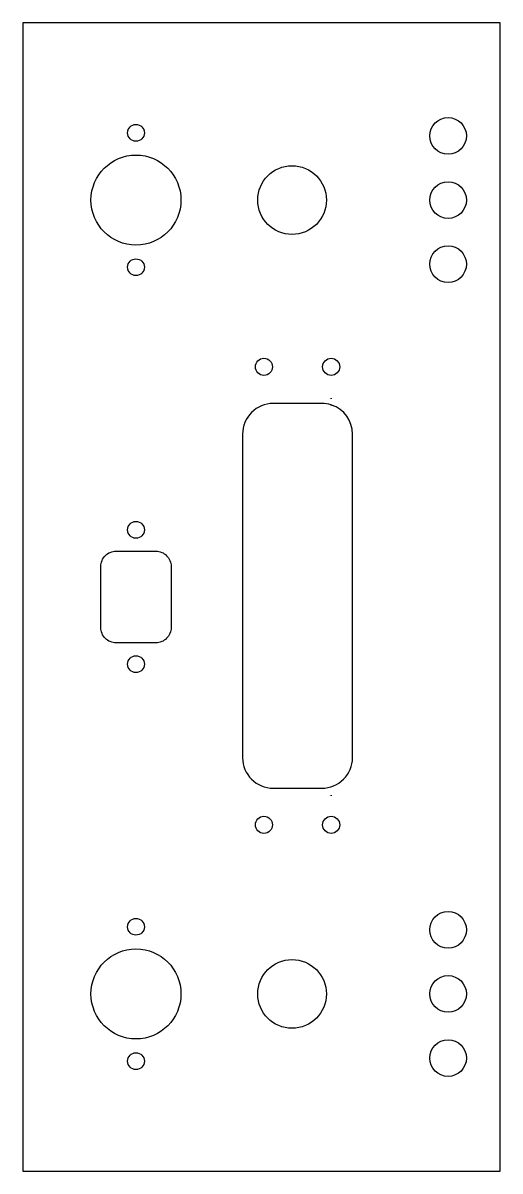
# Model space of a CAD drawing. Header units: millimetres. Extents: x 54 to 211, y -188 to 188.
import ezdxf

# ---------------------------------------------------------------- set-up
doc = ezdxf.new("R2010")
doc.units = ezdxf.units.MM
doc.layers.get('0').update_dxf_attribs({"linetype": 'CONTINUOUS'})

msp = doc.modelspace()

# ---------------------------------------------------------------- linework, layer by layer
msp.add_lwpolyline([(54.4, -188), (210.6, -188), (210.6, 188), (54.4, 188)], close=True)
for points in [[(155.3, 64.85), (155.3, 65.15, -0.046024)], [(136.3, 63.37, 0.414214), (126.3, 53.37), (126.3, -52.63, 0.414214), (136.3, -62.63), (152.3, -62.63, 0.414214), (162.3, -52.63), (162.3, 53.37, 0.323519), (155.43, 62.86, -0.015796), (155.3, 62.76), (155.3, 62.91, 0.076321), (152.3, 63.37)], [(79.9, -10), (79.9, 10, -0.414214), (84.9, 15), (97.9, 15, -0.414214), (102.9, 10), (102.9, -10, -0.414214), (97.9, -15), (84.9, -15, -0.414214)], [(155.3, -65.15), (155.3, -64.85, -0.046024)]]:
    msp.add_lwpolyline(points, format="xyb", close=True)
for centre, radius in [((91.4, 152), 2.75), ((193.6, 151), 6), ((91.4, 130), 14.73), ((142.5, 130), 11.25), ((193.6, 130), 6), ((193.6, 109), 6), ((91.4, 108), 2.75), ((133.3, 75.37), 2.8), ((155.3, 75.37), 2.8), ((91.4, 22), 2.75), ((91.4, -22), 2.75), ((133.3, -74.63), 2.8), ((155.3, -74.63), 2.8), ((91.4, -108), 2.75), ((193.6, -109), 6), ((91.4, -130), 14.73), ((142.5, -130), 11.25), ((193.6, -130), 6), ((193.6, -151), 6), ((91.4, -152), 2.75)]:
    msp.add_circle(centre, radius)

doc.saveas('drawing.dxf')
